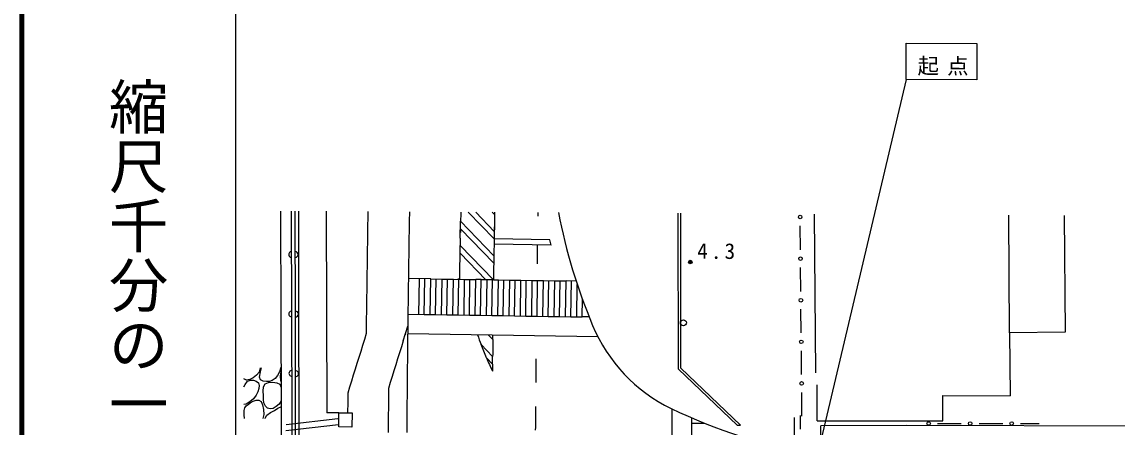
# Model space of a CAD drawing. Units: millimetres, scale not verified. Extents: x 40000 to 680000, y 20000 to 380000.
# Drawn here: x 40000 to 132324, y 261536 to 295635 of the extents above; entities that cross this region are included whole.
import ezdxf
from ezdxf.enums import TextEntityAlignment as Align

# ---------------------------------------------------------------- set-up
doc = ezdxf.new("R2010")
doc.units = ezdxf.units.MM
doc.header["$LTSCALE"] = 1000
for name, color, linetype, lineweight in [('M-BGD', 7, 'Continuous', 25), ('M-BMK-SRVR', 3, 'Continuous', 25), ('M-TTL', 2, 'Continuous', 140), ('M-TTL-BAND', 7, 'Continuous', 25)]:
    doc.layers.add(name, color=color, linetype=linetype, lineweight=lineweight)
doc.styles.add('@ＭＳ ゴシック', font='')
doc.styles.add('ＭＳ ゴシック', font='')
doc.styles.get('@ＭＳ ゴシック').set_extended_font_data('@MS Gothic')
doc.styles.get('ＭＳ ゴシック').set_extended_font_data('MS Gothic')

msp = doc.modelspace()

# ---------------------------------------------------------------- linework, layer by layer
at = {"layer": 'M-BGD'}
for p, q in [((61831, 278921), (61833, 279716)), ((61856, 271527), (61831, 278921)), ((62732, 278919), (62733, 279711)), ((62757, 271530), (62732, 278919)), ((63032, 278919), (63033, 279709)), ((63057, 271531), (63032, 278919)), ((63332, 278919), (63334, 279708)), ((63357, 271532), (63332, 278919)), ((65645, 279695), (65693, 262746)), ((69154, 279054), (69146, 278550)), ((69162, 279557), (69154, 279054)), ((69164, 279676), (69162, 279557)), ((72654, 278997), (72646, 278494)), ((72663, 279499), (72654, 278997)), ((72665, 279657), (72663, 279499)), ((76956, 277422), (76979, 278859)), ((76980, 278926), (76979, 278859)), ((76979, 278859), (79785, 275962)), ((76988, 279428), (76980, 278926)), ((76992, 279633), (76988, 279428)), ((77624, 279629), (79806, 277371)), ((78253, 279626), (79817, 278009)), ((79646, 279618), (79839, 279418)), ((79831, 278880), (79806, 277372)), ((79839, 279381), (79831, 278880)), ((79842, 279617), (79839, 279419)), ((79839, 279418), (79839, 279381)), ((83513, 279275), (83518, 279597)), ((95347, 266407), (95334, 279532)), ((95547, 266493), (95534, 279531)), ((106935, 266105), (106829, 279469)), ((123261, 269479), (123197, 279379)), ((127857, 279353), (127935, 269516)), ((69138, 278047), (69130, 277544)), ((69146, 278550), (69138, 278047)), ((72638, 277992), (72630, 277489)), ((72646, 278494), (72638, 277992)), ((76969, 278222), (76964, 277923)), ((76969, 278222), (79776, 275324)), ((79822, 278379), (79817, 278009)), ((105632, 276460), (105614, 278461)), ((69122, 277040), (69114, 276537)), ((69130, 277544), (69122, 277040)), ((72623, 276986), (72615, 276484)), ((72630, 277489), (72623, 276986)), ((76956, 277422), (76948, 276920)), ((79806, 277371), (79799, 276877)), ((84506, 277304), (79806, 277377)), ((84607, 276853), (84506, 277304)), ((69114, 276537), (69107, 276033)), ((72615, 276484), (72608, 275981)), ((76904, 273971), (76947, 276809)), ((76937, 276172), (79107, 273937)), ((76948, 276920), (76947, 276809)), ((76947, 276809), (79744, 273927)), ((79791, 276376), (79755, 273927)), ((79799, 276877), (79791, 276376)), ((84607, 276853), (79800, 276927)), ((83453, 275274), (83477, 276870)), ((69099, 275530), (69092, 275026)), ((69107, 276033), (69099, 275530)), ((72600, 275479), (72593, 274976)), ((72608, 275981), (72600, 275479)), ((69085, 274523), (69078, 274019)), ((69092, 275026), (69085, 274523)), ((72586, 274473), (72579, 273971)), ((72593, 274976), (72586, 274473)), ((105663, 272959), (105645, 274960)), ((69071, 273516), (69064, 273012)), ((69073, 273509), (69067, 273005)), ((69078, 274019), (69071, 273516)), ((69080, 274012), (69073, 273509)), ((72572, 273468), (72565, 272966)), ((72579, 273971), (72572, 273468)), ((74469, 274009), (72580, 274038)), ((73473, 271023), (73519, 274024)), ((73923, 271016), (73969, 274017)), ((74423, 271009), (74469, 274009)), ((74469, 274009), (75420, 273994)), ((74873, 271002), (74919, 274002)), ((75373, 270994), (75420, 273994)), ((75420, 273994), (76370, 273979)), ((75823, 270987), (75870, 273987)), ((76323, 270979), (76370, 273979)), ((76370, 273979), (77320, 273965)), ((76904, 273971), (76754, 273973)), ((76773, 270972), (76820, 273972)), ((77273, 270964), (77320, 273965)), ((77320, 273965), (78270, 273950)), ((77723, 270957), (77770, 273958)), ((78223, 270949), (78270, 273950)), ((78720, 273943), (78270, 273950)), ((78673, 270942), (78720, 273943)), ((79744, 273927), (78720, 273942)), ((79174, 270935), (79220, 273935)), ((79670, 273928), (79220, 273935)), ((79624, 270928), (79670, 273928)), ((79755, 273927), (80170, 273921)), ((80124, 270920), (80170, 273920)), ((80170, 273920), (81120, 273906)), ((80574, 270913), (80620, 273913)), ((81074, 270905), (81120, 273906)), ((81120, 273906), (82071, 273891)), ((81524, 270898), (81571, 273899)), ((82024, 270890), (82071, 273891)), ((82071, 273891), (83021, 273876)), ((82474, 270883), (82521, 273884)), ((82974, 270876), (83021, 273876)), ((83021, 273876), (83971, 273861)), ((83424, 270869), (83471, 273869)), ((83924, 270861), (83971, 273861)), ((83971, 273861), (84921, 273846)), ((84374, 270854), (84421, 273854)), ((84875, 270846), (84921, 273846)), ((84921, 273846), (85871, 273832)), ((85325, 270839), (85371, 273839)), ((85825, 270831), (85871, 273832)), ((86722, 273818), (85871, 273832)), ((86275, 270824), (86321, 273825)), ((86775, 270816), (86817, 273529)), ((69060, 272502), (69022, 269407)), ((69067, 273005), (69060, 272502)), ((72559, 272463), (72552, 271960)), ((72565, 272966), (72559, 272463)), ((61873, 262238), (61856, 271527)), ((62774, 261570), (62757, 271530)), ((63074, 261571), (63057, 271531)), ((63374, 261573), (63357, 271532)), ((72546, 271458), (72542, 271133)), ((72552, 271960), (72546, 271458)), ((87225, 270809), (87248, 272289)), ((105694, 269458), (105677, 271459)), ((72535, 270630), (72529, 270128)), ((72542, 271133), (72535, 270630)), ((72544, 271038), (73923, 271016)), ((73923, 271016), (74873, 271002)), ((74873, 271002), (75823, 270987)), ((75823, 270987), (76773, 270972)), ((76773, 270972), (77723, 270957)), ((77723, 270957), (78673, 270942)), ((78673, 270942), (79624, 270928)), ((79624, 270928), (80574, 270913)), ((80574, 270913), (81524, 270898)), ((81524, 270898), (82474, 270883)), ((82474, 270883), (83424, 270869)), ((83424, 270869), (84374, 270854)), ((84374, 270854), (85325, 270839)), ((85325, 270839), (86275, 270824)), ((86275, 270824), (87225, 270809)), ((87816, 270800), (87225, 270809)), ((72143, 268787), (72528, 270024)), ((72523, 269625), (72518, 269122)), ((72529, 270128), (72523, 269625)), ((68870, 268906), (68714, 268404)), ((69026, 269407), (68870, 268906)), ((72143, 268787), (71987, 268286)), ((72325, 269371), (72299, 269288)), ((72518, 269122), (72512, 268620)), ((88551, 269138), (72525, 269387)), ((79324, 269282), (79698, 268894)), ((79698, 268895), (79702, 269276)), ((123260, 269479), (123302, 264155)), ((127935, 269516), (123261, 269479)), ((68558, 267902), (68402, 267400)), ((68714, 268404), (68558, 267902)), ((71831, 267785), (71675, 267284)), ((71987, 268286), (71831, 267785)), ((72506, 268117), (72501, 267615)), ((72512, 268620), (72506, 268117)), ((79155, 267374), (78706, 268485)), ((78706, 268485), (79683, 267475)), ((105726, 265958), (105708, 267958)), ((68246, 266898), (68091, 266396)), ((68402, 267400), (68246, 266898)), ((71675, 267284), (71520, 266782)), ((72496, 267112), (72491, 266609)), ((72501, 267615), (72496, 267112)), ((79155, 267374), (79677, 266834)), ((79677, 266834), (79683, 267475)), ((59992, 266170), (59785, 265892)), ((60077, 266522), (59992, 266170)), ((60030, 265728), (60115, 266176)), ((60115, 266176), (60211, 266524)), ((61726, 266181), (61551, 265885)), ((61810, 266529), (61726, 266181)), ((61809, 266543), (61810, 266529)), ((61810, 265807), (61855, 266209)), ((61855, 266209), (61865, 266285)), ((67935, 265894), (67780, 265392)), ((68091, 266396), (67935, 265894)), ((71364, 266281), (71209, 265780)), ((71520, 266782), (71364, 266281)), ((72486, 266107), (72481, 265604)), ((72491, 266609), (72486, 266107)), ((100288, 261697), (95347, 266407)), ((100587, 261689), (95547, 266493)), ((58715, 264932), (58813, 265127)), ((58928, 265474), (58719, 265597)), ((58813, 265127), (59025, 265401)), ((59201, 265526), (58928, 265474)), ((59025, 265401), (59263, 265496)), ((59504, 265671), (59201, 265526)), ((59263, 265496), (59516, 265490)), ((59785, 265892), (59504, 265671)), ((59516, 265490), (59753, 265402)), ((59753, 265402), (59939, 265247)), ((59939, 265247), (60014, 265035)), ((60014, 265035), (59984, 264787)), ((60117, 265506), (60030, 265728)), ((60334, 265402), (60117, 265506)), ((60607, 265374), (60334, 265402)), ((60365, 264915), (60495, 265163)), ((60495, 265163), (60783, 265278)), ((60866, 265376), (60607, 265374)), ((60783, 265278), (61148, 265316)), ((61107, 265444), (60866, 265376)), ((61340, 265627), (61107, 265444)), ((61148, 265316), (61496, 265271)), ((61551, 265885), (61340, 265627)), ((61496, 265271), (61734, 265136)), ((61734, 265136), (61859, 264868)), ((61815, 265450), (61810, 265807)), ((61865, 265341), (61815, 265450)), ((67780, 265392), (67625, 264890)), ((71054, 265278), (70904, 264795)), ((71209, 265780), (71054, 265278)), ((72476, 265102), (72471, 264599)), ((72481, 265604), (72476, 265102)), ((107052, 262051), (107051, 265104)), ((59749, 264220), (59531, 263923)), ((59884, 264512), (59749, 264220)), ((59984, 264787), (59884, 264512)), ((60342, 264571), (60365, 264915)), ((60363, 264196), (60342, 264571)), ((60362, 263854), (60363, 264196)), ((61859, 264868), (61865, 264838)), ((67472, 264133), (67468, 263629)), ((67625, 264890), (67470, 264387)), ((67475, 264404), (67472, 264133)), ((70898, 264105), (70894, 263601)), ((70902, 264608), (70898, 264105)), ((70904, 264795), (70902, 264608)), ((72467, 264096), (72462, 263594)), ((72471, 264599), (72467, 264096)), ((105757, 262457), (105739, 264457)), ((117628, 262056), (117627, 264179)), ((117627, 264179), (123302, 264155)), ((58897, 263476), (58707, 263429)), ((58741, 262927), (58800, 263165)), ((58800, 263165), (58909, 263311)), ((59225, 263661), (58897, 263476)), ((58909, 263311), (59061, 263425)), ((59061, 263425), (59251, 263568)), ((59531, 263923), (59225, 263661)), ((59251, 263568), (59488, 263707)), ((59488, 263707), (59740, 263799)), ((59740, 263799), (59975, 263808)), ((59975, 263808), (60161, 263697)), ((60161, 263697), (60287, 263417)), ((60287, 263417), (60368, 263018)), ((60407, 263563), (60362, 263854)), ((60530, 263308), (60407, 263563)), ((60710, 263128), (60530, 263308)), ((60927, 263061), (60710, 263128)), ((61441, 263254), (61180, 263111)), ((61680, 263472), (61441, 263254)), ((61561, 263117), (61824, 263250)), ((61865, 263746), (61680, 263472)), ((61824, 263250), (61865, 263261)), ((67468, 263629), (67461, 262727)), ((70894, 263601), (70890, 263098)), ((72462, 263594), (72458, 263091)), ((58738, 262568), (58741, 262927)), ((58751, 262255), (58738, 262568)), ((60381, 262592), (60300, 262246)), ((60368, 263018), (60381, 262592)), ((60504, 262271), (60649, 262541)), ((60508, 262245), (60504, 262271)), ((60649, 262541), (60946, 262757)), ((61180, 263111), (60927, 263061)), ((60946, 262757), (61286, 262941)), ((61286, 262941), (61561, 263117)), ((61891, 251565), (61873, 262238)), ((66625, 262225), (62272, 261734)), ((66725, 262740), (65693, 262746)), ((66718, 261547), (66725, 262731)), ((66725, 262731), (67829, 262725)), ((67829, 262725), (67823, 261541)), ((70886, 262596), (70882, 262092)), ((70890, 263098), (70886, 262596)), ((72454, 262589), (72450, 262086)), ((72458, 263091), (72454, 262589)), ((94874, 243932), (94818, 263061)), ((96472, 261852), (96470, 262308)), ((105101, 262336), (105089, 260870)), ((105603, 262520), (105594, 261366)), ((66681, 261728), (62250, 261229)), ((62802, 258928), (62774, 261570)), ((63102, 258930), (63074, 261571)), ((63402, 258932), (63374, 261573)), ((67823, 261541), (66718, 261547)), ((70879, 261589), (70875, 261086)), ((70882, 262092), (70879, 261589)), ((72446, 261583), (72442, 261081)), ((72450, 262086), (72446, 261583)), ((94822, 261660), (94821, 261825)), ((96471, 261852), (97561, 261855)), ((96475, 260868), (96472, 261852)), ((100288, 261697), (100587, 261689)), ((107052, 262051), (117628, 262056)), ((114553, 261665), (107349, 261634)), ((107352, 260711), (107349, 261634)), ((150254, 261593), (114553, 261665)), ((117188, 261838), (119188, 261836)), ((120688, 261834), (122689, 261832)), ((124190, 261831), (125742, 261829))]:
    msp.add_line(p, q, dxfattribs=at)
for centre, radius in [((105607, 279211), 150), ((96348, 275425), 150), ((96343, 275422), 120), ((96343, 275422), 90), ((96347, 275422), 60), ((96346, 275422), 30), ((105639, 275710), 150), ((105670, 272209), 150), ((95762, 270310), 250), ((105701, 268708), 150), ((105733, 265207), 150), ((116437, 261838), 150), ((119938, 261835), 150), ((123439, 261831), 150)]:
    msp.add_circle(centre, radius, dxfattribs=at)
for centre, radius, start, end in [((132695, 288779), 48346, 190.95953, 202.73151), ((62741, 276059), 250, 90.1402, 270.14026), ((63041, 276056), 250, 270.19299, 90.19299), ((62753, 271058), 250, 90.1402, 270.14026), ((63057, 271045), 250, 270.14972, 90.14969), ((100660, 275358), 13614, 202.73151, 244.14972), ((103901, 278003), 26933, 198.86255, 200.69537), ((2082977, 247222), 2003396, 179.38019, 179.42078), ((103901, 278003), 26933, 203.24554, 205.8869), ((2082977, 247222), 2003396, 179.43909, 179.45593), ((2091724, 247106), 2008493, 179.42462, 179.48169), ((62765, 266056), 250, 90.1402, 270.14026), ((63066, 266028), 250, 270.10089, 90.10092), ((2091724, 247106), 2008493, 179.53876, 179.59583), ((113570, 302004), 43222, 244.14972, 260.85266)]:
    msp.add_arc(centre, radius, start, end, dxfattribs=at)
at = {"layer": 'M-BMK-SRVR'}
for p, q in [((114532, 290800), (114549, 293859)), ((114549, 293859), (120504, 293827)), ((120504, 293827), (120488, 290769)), ((114532, 290800), (105424, 252284)), ((120488, 290769), (114532, 290800))]:
    msp.add_line(p, q, dxfattribs=at)
at = {"layer": 'M-TTL'}
msp.add_line((40000, 380000), (40000, 20000), dxfattribs=at)
at = {"layer": 'M-TTL-BAND'}
msp.add_line((58000, 370000), (58000, 20000), dxfattribs=at)

# ---------------------------------------------------------------- texts
at = {"layer": 'M-BGD', "insert": (96927, 275679), "char_height": 1320, "attachment_point": 7, "rotation": 359.7, "style": 'ＭＳ ゴシック'}
msp.add_mtext('\\T1.28;4.3', dxfattribs=at)
at = {"layer": 'M-BMK-SRVR', "insert": (115500, 291117), "char_height": 1320, "attachment_point": 7, "rotation": 359.7, "style": 'ＭＳ ゴシック'}
msp.add_mtext('\\T1.39;起点', dxfattribs=at)
at = {"layer": 'M-TTL-BAND', "style": '@ＭＳ ゴシック'}
msp.add_text('縮尺千分の一', height=3666, rotation=270, dxfattribs=at).set_placement((49777, 261030), align=Align.MIDDLE_RIGHT)

doc.saveas('drawing.dxf')
